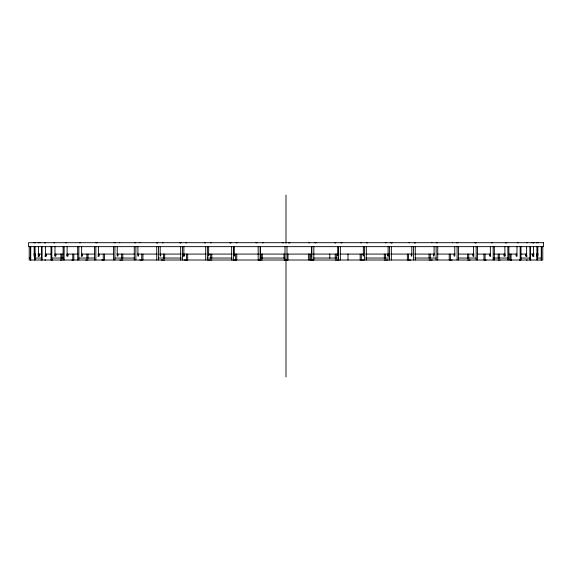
<?xml version="1.0" encoding="UTF-8"?>
<svg xmlns="http://www.w3.org/2000/svg" width="572" height="572" viewBox="0 0 572 572"><rect width="100%" height="100%" fill="white"/><g stroke="black" fill="none" stroke-linecap="round" stroke-linejoin="round"><path stroke-width="0.86" d="M140.054 242.8L140.24 242.692M185.964 242.8L186.722 242.707L186.272 242.692M210.696 242.692L211.061 242.692M538.016 242.8L538.409 242.692M119.376 242.8L119.77 242.692M531.946 242.8L532.346 242.692M236.25 242.692L236.665 242.692M536.922 242.8L537.365 242.692M162.334 242.8L162.977 242.707L162.334 242.692M262.348 242.692L262.813 242.692M533.075 242.8L533.933 242.707L533.075 242.8L533.562 242.692M288.703 242.8L289.811 242.707L288.703 242.8L289.217 242.692M536.357 242.8L536.879 242.692M315.036 242.692L315.587 242.692M341.041 242.692L341.627 242.692M505.605 242.8L506.713 242.707L505.605 242.8L506.206 242.692M491.477 242.692L492.099 242.692M390.976 242.8L392.249 242.707L390.976 242.8L391.606 242.692M475.096 242.8L476.312 242.707L475.096 242.8L475.732 242.692M414.35 242.8L415.629 242.707L414.35 242.8L414.993 242.692M456.642 242.692L457.285 242.692M436.322 242.692L436.965 242.692M386.036 242.692L385.278 242.707L386.036 242.8M210.696 242.8L211.554 242.692M236.25 242.8L237.201 242.692M526.519 242.8L527.47 242.692M262.348 242.8L263.385 242.692M517.331 242.8L518.368 242.692M366.452 242.8L367.703 242.707L366.452 242.692M315.036 242.8L316.202 242.692M491.477 242.8L492.649 242.692M341.041 242.8L342.263 242.692M456.642 242.8L457.893 242.692M436.322 242.8L437.594 242.692M205.548 242.692L204.297 242.707L205.548 242.8M40.998 260.017L41.434 260.017L41.477 246.654M44.823 260.017L45.646 260.017M526.354 260.017L527.177 260.017M51.316 260.017L52.517 260.017M519.462 260.017L520.706 260.017M60.353 260.017L61.94 260.017M71.843 260.017L73.824 260.017L73.824 254.082M187.695 254.082L187.695 260.017L184.077 260.017M498.176 260.017L500.157 260.017M85.7 260.017L88.031 260.017M101.759 260.017L104.404 260.017L104.404 254.082M119.827 260.017L122.773 260.017M467.596 260.017L470.241 260.017M139.718 260.017L142.921 260.017L142.921 254.082M161.225 260.017L164.657 260.017M208.058 260.017L211.819 260.017M232.89 260.017L236.758 260.017L236.758 254.082M258.301 260.017L262.241 260.017M284.019 260.017L287.981 260.017L287.981 254.082M335.242 260.017L339.11 260.017M363.942 260.017L360.174 260.017L360.181 254.082M384.298 260.017L387.916 260.017M429.079 260.017L432.268 260.017M33.676 254.082L35.257 254.082M37.852 254.082L41.792 254.082M45.217 254.082L51.609 254.082M62.906 254.082L55.034 254.082L55.084 256.063M78.071 254.082L66.981 254.082L66.981 256.063L67.975 256.063L67.975 254.082M81.281 254.082L94.702 254.082M97.819 254.082L113.571 254.082M116.831 254.082L134.449 254.082M137.394 254.082L157.3 254.082M159.588 254.082L181.195 254.082M183.069 254.082L206.192 254.082M208.716 254.082L232.132 254.082M234.298 254.082L258.687 254.082M259.574 254.082L285.342 254.082M286.658 254.082L312.426 254.082M313.306 254.082L337.687 254.082M339.868 254.082L363.277 254.082M365.801 254.082L388.931 254.082M390.805 254.082L412.412 254.082M414.693 254.082L434.606 254.082M437.551 254.082L455.169 254.082M458.422 254.082L474.181 254.082M477.298 254.082L490.719 254.082M493.929 254.082L505.019 254.082L505.019 256.063L504.025 256.063L504.025 254.082M509.094 254.082L516.966 254.082M520.391 254.082L526.783 254.082M530.208 254.082L534.177 254.082M536.743 254.082L538.323 254.082M33.97 256.063L35.157 256.063L35.157 254.082M38.017 256.063L39.396 256.063L39.396 254.082M44.773 256.063L46.332 256.063L46.332 254.082M81.281 256.063L82.447 256.063L82.447 254.082M97.819 256.063L99.149 256.063L99.149 254.082M183.069 256.063L184.277 256.063L184.277 254.082M388.931 256.063L387.723 256.063L387.723 254.082M474.181 256.063L472.851 256.063L472.851 254.082M490.719 256.063L489.553 256.063L489.553 254.082M517.016 256.063L516.108 256.063L516.108 254.082M527.227 256.063L525.668 256.063L525.668 254.082M533.983 256.063L532.603 256.063L532.603 254.082M538.03 256.063L536.843 256.063L536.843 254.082M29.222 258.043L30.538 258.043M35.035 258.043L41.763 258.043M51.823 258.043L63.127 258.043M78.843 258.043L94.509 258.043M114.915 258.043L134.556 258.043M158.465 258.043L181.46 258.043M207.593 258.043L232.053 258.043M260.146 258.043L285.013 258.043M313.62 258.043L338.417 258.043M365.68 258.043L389.539 258.043M415.122 258.043L436.129 258.043M458.101 258.043L476.161 258.043M493.564 258.043L507.886 258.043M520.942 258.043L529.908 258.043M536.986 258.043L541.269 258.043M313.699 260.017L309.759 260.017L309.759 254.082M452.173 260.017L449.227 260.017L449.242 254.082M410.789 260.017L407.343 260.017L407.364 254.082M486.279 260.017L483.955 260.017L483.983 254.082M511.647 260.017L510.06 260.017L510.074 254.082M530.98 260.017L530.566 260.017L530.523 246.654M181.024 242.8L179.751 242.707L181.024 242.8L180.394 242.692M157.65 242.8L156.37 242.707L157.65 242.8L157.007 242.692M230.959 242.8L229.737 242.707L230.959 242.8L230.373 242.692M134.406 242.692L135.678 242.692M114.107 242.692L115.358 242.8M95.688 242.692L96.904 242.692M255.798 242.692L256.964 242.692M79.351 242.692L80.523 242.8M282.189 242.692L283.297 242.692M65.287 242.692L66.395 242.692M335.75 242.8L334.799 242.707L335.75 242.8L335.335 242.692M45.481 242.8L44.53 242.707L45.481 242.8L44.945 242.692M308.615 242.692L309.652 242.8M53.632 242.692L54.669 242.692M38.925 242.8L38.067 242.692M360.446 242.692L361.304 242.692M34.327 242.692L35.078 242.692M33.984 242.8L33.591 242.692M409.023 242.692L409.666 242.8M135.035 242.692L135.678 242.8M96.268 242.692L96.904 242.8M431.946 242.8L431.76 242.692M65.794 242.692L66.395 242.8M54.104 242.692L54.669 242.8M256.413 242.692L256.964 242.8M35.121 242.692L35.643 242.692M282.782 242.692L283.297 242.8M452.624 242.8L452.502 242.692M40.054 242.8L39.775 242.692M34.635 242.692L35.078 242.8M360.939 242.692L361.304 242.8M262.241 254.082L262.241 258.322M164.643 254.082L164.65 258.322M542.778 246.654L542.778 260.017L29.222 260.017L29.222 246.654M541.477 246.654L541.477 260.017M541.269 246.654L541.269 260.017M537.823 246.654L537.823 256.063M537.373 246.654L537.373 260.017M537.051 254.082L537.051 256.063M536.965 246.654L536.965 260.017M533.576 246.654L533.576 256.063M533.018 254.082L533.018 256.063M529.908 246.654L529.908 260.017M526.612 246.654L526.612 256.063M526.369 254.082L526.369 256.628M526.283 254.082L526.283 256.063M520.985 246.654L520.985 260.017M520.177 246.654L520.177 260.017M517.016 246.654L516.916 256.063M511.039 254.082L511.039 260.017M508.873 246.654L508.873 260.017M507.886 246.654L507.886 260.017M504.883 246.654L504.883 256.063M499.22 254.082L499.22 258.322M498.191 254.082L498.191 258.322M494.322 246.654L494.322 260.017M493.157 246.654L493.157 260.017M490.354 246.654L490.354 256.063M485.063 254.082L485.063 260.017M477.491 246.654L477.491 260.017M476.161 246.654L476.161 260.017M473.587 246.654L473.587 256.063M468.733 254.082L468.733 258.322M467.61 254.082L467.61 258.322M458.558 246.654L458.558 260.017M457.085 246.654L457.085 260.017M454.769 246.654L454.769 256.063L454.104 256.063L454.104 254.082M450.393 254.082L450.393 260.017M437.73 246.654L437.73 260.017M436.129 246.654L436.129 260.017M434.098 246.654L434.098 256.063L433.512 256.063L433.512 254.082M430.251 254.082L430.251 258.322M429.086 254.082L429.086 258.322M415.251 246.654L415.251 260.017M413.535 246.654L413.535 260.017M411.804 246.654L411.804 256.063L411.304 256.063L411.304 254.082M408.53 254.082L408.53 260.017M391.348 246.654L391.348 260.017M389.539 246.654L389.539 260.017M388.131 246.654L388.131 256.063M385.471 254.082L385.471 258.322M384.312 254.082L384.312 258.322M366.294 246.654L366.294 260.017M364.407 246.654L364.407 260.017M363.334 246.654L363.334 256.063L363.034 254.082M361.318 254.082L361.318 260.017M347.976 253.954L347.976 260.017M340.354 246.654L340.354 260.017M338.417 246.654L338.417 260.017M337.702 246.654L337.702 256.063L337.494 254.082M336.343 254.082L336.343 258.322M335.242 254.082L335.242 258.322M329.794 253.954L329.794 258.287M313.828 246.654L313.828 260.017M311.854 246.654L311.854 260.017M311.497 246.654L311.497 256.063L311.39 254.082M310.81 254.082L310.81 260.017M308.394 253.954L308.394 260.017M286.987 246.654L286.987 260.017M286 195.045L286 243.2M286 260.138L286 376.955M285.013 246.654L285.013 260.017M284.019 254.082L284.019 258.322M261.19 254.082L261.19 258.322M260.61 254.082L260.503 256.063L260.503 246.654M260.146 246.654L260.146 260.017M258.172 246.654L258.172 260.017M235.657 254.082L235.657 260.017M234.506 254.082L234.298 256.063L234.298 246.654M233.583 246.654L233.583 260.017M231.646 246.654L231.646 260.017M211.819 254.082L211.819 258.322M210.682 254.082L210.682 258.322M208.966 254.082L208.666 256.063L208.666 246.654M207.593 246.654L207.593 260.017M205.705 246.654L205.705 260.017M186.529 254.082L186.529 260.017M183.869 246.654L183.869 256.063M182.461 246.654L182.461 260.017M180.652 246.654L180.652 260.017M163.47 254.082L163.47 258.322M160.696 254.082L160.696 256.063L160.196 256.063L160.196 246.654M158.465 246.654L158.465 260.017M156.749 246.654L156.749 260.017M141.749 254.082L141.749 260.017M138.488 254.082L138.488 256.063L137.902 256.063L137.902 246.654M135.871 246.654L135.871 260.017M134.27 246.654L134.27 260.017M122.773 254.082L122.773 258.322M121.607 254.082L121.607 258.322M117.896 254.082L117.896 256.063L117.231 256.063L117.231 246.654M114.915 246.654L114.915 260.017M113.442 246.654L113.442 260.017M103.267 254.082L103.267 260.017M98.413 246.654L98.413 256.063M95.839 246.654L95.839 260.017M94.509 246.654L94.509 260.017M88.031 254.082L88.031 258.322M86.937 254.082L86.937 258.322M81.646 246.654L81.646 256.063M78.843 246.654L78.843 260.017M77.678 246.654L77.678 260.017M72.78 254.082L72.78 260.017M67.117 246.654L67.117 256.063M64.114 246.654L64.114 260.017M63.127 246.654L63.127 260.017M61.94 254.082L61.94 258.322M60.961 254.082L60.961 258.322M55.892 254.082L55.892 256.063L54.983 256.063L54.983 246.654M51.823 246.654L51.823 260.017M51.015 246.654L51.015 260.017M45.717 254.082L45.717 256.063M45.646 254.082L45.646 256.628M45.388 246.654L45.388 256.063M42.092 246.654L42.092 260.017M38.982 254.082L38.982 256.063M38.424 246.654L38.424 256.063M35.035 246.654L35.035 260.017M34.949 254.082L34.949 256.063M34.627 246.654L34.627 260.017M34.177 246.654L34.177 256.063M30.731 246.654L30.731 260.017M30.523 246.654L30.523 260.017M543.4 242.692L28.6 242.692L28.6 246.654L543.4 246.654L543.4 242.692"/></g></svg>
